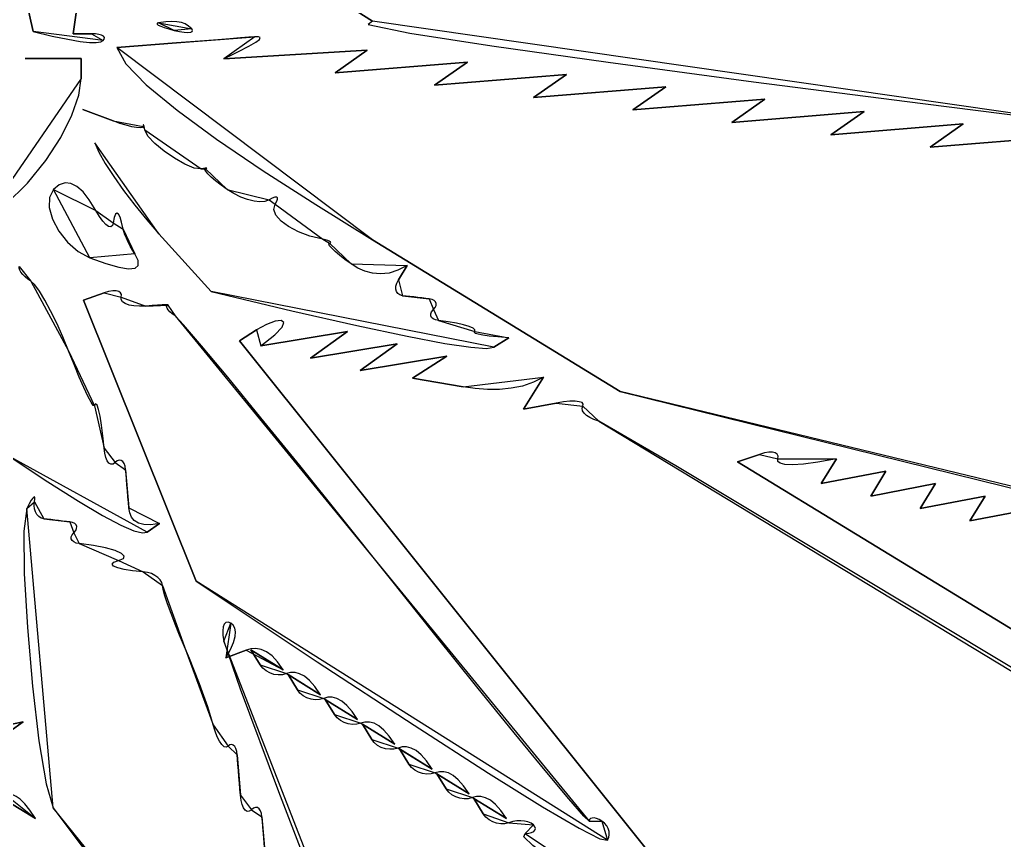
# Model space of a CAD drawing. Extents: x 0.3 to 49.4, y 16 to 54.1.
# Drawn here: x 41.019 to 44.131, y 24.698 to 27.29 of the extents above; entities that cross this region are included whole.
import ezdxf

# ---------------------------------------------------------------- set-up
doc = ezdxf.new("R2010")
doc.units = 0
doc.layers.get('0').update_dxf_attribs({"linetype": 'CONTINUOUS'})

msp = doc.modelspace()

# ---------------------------------------------------------------- linework, layer by layer
at = {"color": 178}
for points in [[(41.1879, 27.2457), (41.2187, 27.4611), (41.1879, 27.2457)], [(41.0364, 27.3669), (41.0614, 27.253), (41.0364, 27.3669)], [(42.0254, 27.3547), (42.1338, 27.286), (42.0254, 27.3547)], [(41.4582, 27.2803), (41.4536, 27.2788), (41.4533, 27.2763), (41.4572, 27.2732), (41.4648, 27.2695), (41.4758, 27.2654), (41.4901, 27.261), (41.5072, 27.2565), (41.4582, 27.2803)], [(41.5627, 27.261), (41.5528, 27.27), (41.5421, 27.2767), (41.5301, 27.2813), (41.5162, 27.2838), (41.5, 27.2845), (41.4808, 27.2833), (41.4582, 27.2803), (41.5627, 27.261)], [(41.5072, 27.2565), (41.5245, 27.2527), (41.5392, 27.2504), (41.5511, 27.2497), (41.5597, 27.2504), (41.5647, 27.2525), (41.5658, 27.2561), (41.5627, 27.261), (41.5072, 27.2565)], [(42.1338, 27.286), (42.1209, 27.2745), (42.2523, 27.2477), (42.5108, 27.2073), (42.8787, 27.1555), (43.3386, 27.0941), (43.8729, 27.0252), (44.4642, 26.9505), (42.1338, 27.286)], [(41.0614, 27.253), (41.122, 27.2385), (41.1713, 27.2282), (41.2103, 27.2216), (41.24, 27.2183), (41.2614, 27.2179), (41.2755, 27.22), (41.2834, 27.2242), (41.0614, 27.253)], [(41.2463, 27.2457), (41.1879, 27.2457), (41.2463, 27.2457)], [(41.2834, 27.2242), (41.2867, 27.2291), (41.2868, 27.2336), (41.2839, 27.2376), (41.2781, 27.2409), (41.2698, 27.2435), (41.2591, 27.2451), (41.2463, 27.2457), (41.2834, 27.2242)], [(41.7618, 27.2359), (41.7433, 27.2345), (41.7168, 27.2325), (41.6835, 27.2299), (41.6452, 27.227), (41.6032, 27.2237), (41.5592, 27.2203), (41.5145, 27.2168), (41.7618, 27.2359)], [(41.6639, 27.1669), (41.7102, 27.1892), (41.7436, 27.2064), (41.7654, 27.2192), (41.7768, 27.2281), (41.7792, 27.2335), (41.7737, 27.2359), (41.7618, 27.2359), (41.6639, 27.1669)], [(41.5145, 27.2168), (41.3261, 27.202), (41.5145, 27.2168)], [(41.3261, 27.202), (41.3543, 27.1509), (41.4193, 27.0842), (41.5165, 27.0042), (41.6412, 26.913), (41.7888, 26.8129), (41.9546, 26.7061), (42.134, 26.5947), (41.3261, 27.202)], [(41.2135, 27.1674), (41.0367, 27.1674), (41.2135, 27.1674)], [(41.2135, 27.1047), (41.2135, 27.1674), (41.2135, 27.1047)], [(42.1177, 27.1937), (41.6639, 27.1669), (42.1177, 27.1937)], [(42.0163, 27.1225), (42.1177, 27.1937), (42.0163, 27.1225)], [(42.4342, 27.1565), (42.0163, 27.1225), (42.4342, 27.1565)], [(42.3297, 27.0834), (42.4342, 27.1565), (42.3297, 27.0834)], [(40.8981, 26.6478), (40.9753, 26.7066), (41.0436, 26.7738), (41.1019, 26.8456), (41.1491, 26.9184), (41.1841, 26.9883), (41.2059, 27.0517), (41.2135, 27.1047), (40.8981, 26.6478)], [(42.7475, 27.1173), (42.3297, 27.0834), (42.7475, 27.1173)], [(42.643, 27.0442), (42.7475, 27.1173), (42.643, 27.0442)], [(43.0609, 27.0782), (42.643, 27.0442), (43.0609, 27.0782)], [(42.9563, 27.005), (43.0609, 27.0782), (42.9563, 27.005)], [(43.3742, 27.039), (42.9563, 27.005), (43.3742, 27.039)], [(43.2696, 26.9659), (43.3742, 27.039), (43.2696, 26.9659)], [(41.3141, 26.9705), (41.2189, 27.0067), (41.3141, 26.9705)], [(43.6875, 26.9998), (43.2696, 26.9659), (43.6875, 26.9998)], [(43.583, 26.9267), (43.6875, 26.9998), (43.583, 26.9267)], [(41.4093, 26.9529), (41.4068, 26.9496), (41.3996, 26.9484), (41.3883, 26.9493), (41.3735, 26.952), (41.3559, 26.9565), (41.3359, 26.9627), (41.3141, 26.9705), (41.4093, 26.9529)], [(41.4145, 26.9422), (41.4133, 26.9484), (41.4122, 26.9531), (41.4113, 26.9564), (41.4104, 26.9581), (41.4098, 26.9581), (41.4094, 26.9564), (41.4093, 26.9529), (41.4145, 26.9422)], [(44.0008, 26.9607), (43.583, 26.9267), (44.0008, 26.9607)], [(43.8963, 26.8876), (44.0008, 26.9607), (43.8963, 26.8876)], [(41.5932, 26.8188), (41.5711, 26.8214), (41.5416, 26.8334), (41.5083, 26.8522), (41.4753, 26.875), (41.4461, 26.8994), (41.4246, 26.9226), (41.4145, 26.9422), (41.5932, 26.8188)], [(44.3142, 26.9215), (43.8963, 26.8876), (44.3142, 26.9215)], [(41.2565, 26.901), (41.2694, 26.872), (41.2898, 26.836), (41.3164, 26.7948), (41.3478, 26.7502), (41.383, 26.7039), (41.4206, 26.6576), (41.4594, 26.6132), (41.2565, 26.901)], [(41.6062, 26.8195), (41.6096, 26.8204), (41.6111, 26.821), (41.6108, 26.8212), (41.6088, 26.8211), (41.6051, 26.8207), (41.5999, 26.8199), (41.5932, 26.8188), (41.6062, 26.8195)], [(41.6748, 26.7538), (41.6554, 26.7679), (41.6385, 26.7811), (41.6245, 26.793), (41.6138, 26.8032), (41.607, 26.8112), (41.6043, 26.8168), (41.6062, 26.8195), (41.6748, 26.7538)], [(41.2596, 26.6876), (41.2392, 26.7209), (41.2194, 26.7463), (41.2001, 26.7636), (41.1813, 26.773), (41.1627, 26.7744), (41.1445, 26.768), (41.1263, 26.7538), (41.2596, 26.6876)], [(41.1263, 26.7538), (41.1131, 26.7289), (41.1127, 26.6964), (41.1233, 26.6598), (41.1432, 26.6224), (41.1706, 26.5873), (41.2037, 26.558), (41.2409, 26.5377), (41.1263, 26.7538)], [(41.8071, 26.7207), (41.7944, 26.716), (41.7784, 26.7147), (41.7597, 26.7168), (41.7391, 26.7219), (41.7176, 26.7299), (41.6959, 26.7406), (41.6748, 26.7538), (41.8071, 26.7207)], [(41.8268, 26.7075), (41.8318, 26.7167), (41.834, 26.7235), (41.8335, 26.7279), (41.8306, 26.7299), (41.8251, 26.7294), (41.8172, 26.7264), (41.8071, 26.7207), (41.8268, 26.7075)], [(41.9772, 26.5964), (41.9363, 26.6066), (41.8998, 26.6203), (41.869, 26.6364), (41.845, 26.6541), (41.8291, 26.6725), (41.8226, 26.6906), (41.8268, 26.7075), (41.9772, 26.5964)], [(41.3149, 26.6484), (41.3121, 26.6396), (41.3071, 26.6359), (41.3002, 26.6373), (41.2916, 26.6433), (41.2818, 26.6539), (41.271, 26.6687), (41.2596, 26.6876), (41.3149, 26.6484)], [(41.3462, 26.6288), (41.3414, 26.6509), (41.3363, 26.6667), (41.3312, 26.6762), (41.3264, 26.6793), (41.3219, 26.6757), (41.318, 26.6655), (41.3149, 26.6484), (41.3462, 26.6288)], [(41.3828, 26.5505), (41.3756, 26.5625), (41.3686, 26.575), (41.3622, 26.5875), (41.3565, 26.5997), (41.3518, 26.6109), (41.3483, 26.6208), (41.3462, 26.6288), (41.3828, 26.5505)], [(41.4594, 26.6132), (41.6247, 26.4312), (41.4594, 26.6132)], [(41.9978, 26.5844), (42.001, 26.5856), (42.002, 26.5871), (42.0008, 26.5889), (41.9976, 26.5907), (41.9925, 26.5927), (41.9856, 26.5946), (41.9772, 26.5964), (41.9978, 26.5844)], [(42.0664, 26.5189), (42.047, 26.5329), (42.0301, 26.5461), (42.0161, 26.558), (42.0055, 26.5681), (41.9986, 26.5762), (41.9959, 26.5817), (41.9978, 26.5844), (42.0664, 26.5189)], [(42.134, 26.5947), (42.9171, 26.1158), (42.134, 26.5947)], [(41.2409, 26.5377), (41.2919, 26.5197), (41.3327, 26.5083), (41.3633, 26.5036), (41.3837, 26.5054), (41.3937, 26.5138), (41.3935, 26.5289), (41.3828, 26.5505), (41.2409, 26.5377)], [(41.0547, 26.4637), (41.0449, 26.4704), (41.0362, 26.4775), (41.0288, 26.4849), (41.0231, 26.4921), (41.0192, 26.4989), (41.0173, 26.5051), (41.0176, 26.5103), (41.0547, 26.4637)], [(42.2439, 26.5136), (42.2145, 26.4986), (42.1865, 26.4899), (42.1597, 26.487), (42.1344, 26.4891), (42.1103, 26.4956), (42.0877, 26.5057), (42.0664, 26.5189), (42.2439, 26.5136)], [(42.2159, 26.4684), (42.2439, 26.5136), (42.2159, 26.4684)], [(41.1737, 26.2439), (41.1553, 26.2887), (41.1362, 26.3312), (41.1171, 26.3702), (41.0986, 26.4043), (41.0816, 26.4321), (41.0667, 26.4524), (41.0547, 26.4637), (41.1737, 26.2439)], [(42.2294, 26.4183), (42.2207, 26.4206), (42.2141, 26.4251), (42.2097, 26.4313), (42.2076, 26.4391), (42.2079, 26.4481), (42.2106, 26.458), (42.2159, 26.4684), (42.2294, 26.4183)], [(41.2857, 26.4268), (41.2209, 26.4036), (41.2857, 26.4268)], [(41.3398, 26.414), (41.3405, 26.4216), (41.3379, 26.4274), (41.3322, 26.4313), (41.3238, 26.4333), (41.3131, 26.4333), (41.3002, 26.4311), (41.2857, 26.4268), (41.3398, 26.414)], [(41.6247, 26.4312), (41.8794, 26.3704), (42.0843, 26.3238), (42.2437, 26.2899), (42.3623, 26.2675), (42.4445, 26.2551), (42.4949, 26.2515), (42.518, 26.2552), (41.6247, 26.4312)], [(42.3133, 26.4085), (42.3026, 26.4098), (42.2905, 26.4112), (42.2777, 26.4127), (42.2647, 26.4142), (42.252, 26.4157), (42.24, 26.4171), (42.2294, 26.4183), (42.3133, 26.4085)], [(41.2209, 26.4036), (41.5764, 25.5165), (41.2209, 26.4036)], [(41.4181, 26.3854), (41.398, 26.3847), (41.3801, 26.3859), (41.3648, 26.3888), (41.3527, 26.3932), (41.3441, 26.399), (41.3397, 26.406), (41.3398, 26.414), (41.4181, 26.3854)], [(41.4876, 26.3878), (41.4897, 26.3887), (41.4871, 26.3892), (41.4802, 26.3893), (41.4694, 26.3889), (41.4552, 26.3881), (41.4379, 26.387), (41.4181, 26.3854), (41.4876, 26.3878)], [(41.5107, 26.3541), (41.5015, 26.3608), (41.494, 26.3672), (41.4884, 26.3731), (41.4848, 26.3784), (41.4834, 26.3827), (41.4843, 26.3859), (41.4876, 26.3878), (41.5107, 26.3541)], [(42.3264, 26.3743), (42.332, 26.3811), (42.335, 26.3876), (42.3354, 26.3937), (42.3334, 26.399), (42.329, 26.4034), (42.3223, 26.4066), (42.3133, 26.4085), (42.3264, 26.3743)], [(42.1864, 25.5292), (42.0406, 25.712), (41.9043, 25.8815), (41.7817, 26.0327), (41.6769, 26.1606), (41.5941, 26.2602), (41.5373, 26.3264), (41.5107, 26.3541), (42.1864, 25.5292)], [(42.3427, 26.34), (42.3331, 26.3419), (42.3257, 26.3451), (42.3207, 26.3495), (42.3181, 26.3548), (42.3182, 26.3609), (42.3209, 26.3674), (42.3264, 26.3743), (42.3427, 26.34)], [(41.7814, 26.26), (41.8251, 26.2941), (41.8482, 26.3185), (41.854, 26.3334), (41.8456, 26.3396), (41.8262, 26.3374), (41.799, 26.3273), (41.7672, 26.3099), (41.7814, 26.26)], [(42.457, 26.3046), (42.4578, 26.3099), (42.4518, 26.3154), (42.4397, 26.321), (42.422, 26.3264), (42.3995, 26.3316), (42.3729, 26.3361), (42.3427, 26.34), (42.457, 26.3046)], [(41.7672, 26.3099), (41.7138, 26.2761), (41.7672, 26.3099)], [(42.0555, 26.3056), (41.7814, 26.26), (42.0555, 26.3056)], [(41.938, 26.2208), (42.0555, 26.3056), (41.938, 26.2208)], [(42.5647, 26.2849), (42.5297, 26.2878), (42.5025, 26.2908), (42.4823, 26.2937), (42.4684, 26.2965), (42.46, 26.2993), (42.4564, 26.302), (42.457, 26.3046), (42.5647, 26.2849)], [(41.7138, 26.2761), (43.1773, 24.4489), (41.7138, 26.2761)], [(42.2122, 26.2664), (41.938, 26.2208), (42.2122, 26.2664)], [(42.0947, 26.1816), (42.2122, 26.2664), (42.0947, 26.1816)], [(42.518, 26.2552), (42.5647, 26.2849), (42.518, 26.2552)], [(41.2553, 26.0707), (41.2519, 26.0714), (41.2448, 26.0818), (41.2348, 26.101), (41.2221, 26.1278), (41.2074, 26.1613), (41.1911, 26.2004), (41.1737, 26.2439), (41.2553, 26.0707)], [(42.3688, 26.2273), (42.0947, 26.1816), (42.3688, 26.2273)], [(42.2607, 26.1577), (42.3688, 26.2273), (42.2607, 26.1577)], [(42.421, 26.1306), (42.2607, 26.1577), (42.421, 26.1306)], [(42.6747, 26.1612), (42.6425, 26.1446), (42.6082, 26.1329), (42.5722, 26.1257), (42.5351, 26.1223), (42.4972, 26.1223), (42.459, 26.1252), (42.421, 26.1306), (42.6747, 26.1612)], [(42.6118, 26.0594), (42.6747, 26.1612), (42.6118, 26.0594)], [(42.9171, 26.1158), (44.215, 25.7955), (45.2466, 25.5423), (46.0364, 25.3497), (46.6089, 25.2117), (46.9888, 25.1219), (47.2004, 25.0744), (47.2683, 25.0627), (42.9171, 26.1158)], [(41.2858, 25.9369), (41.2822, 25.9755), (41.2779, 26.0094), (41.2733, 26.0374), (41.2684, 26.0586), (41.2637, 26.0719), (41.2592, 26.0763), (41.2553, 26.0707), (41.2858, 25.9369)], [(42.7143, 26.079), (42.6118, 26.0594), (42.7143, 26.079)], [(42.7989, 26.0695), (42.8003, 26.0756), (42.7963, 26.0803), (42.7875, 26.0833), (42.7744, 26.0848), (42.7575, 26.0846), (42.7373, 26.0827), (42.7143, 26.079), (42.7989, 26.0695)], [(42.849, 26.0216), (42.834, 26.0267), (42.821, 26.0329), (42.8105, 26.0398), (42.8027, 26.0472), (42.798, 26.0548), (42.7966, 26.0624), (42.7989, 26.0695), (42.849, 26.0216)], [(47.0001, 23.5082), (46.7573, 23.6614), (46.1646, 24.0244), (45.3618, 24.5126), (44.4889, 25.0411), (43.6858, 25.5253), (43.0926, 25.8804), (42.849, 26.0216), (47.0001, 23.5082)], [(41.3209, 25.8909), (41.3141, 25.8863), (41.3075, 25.8858), (41.3014, 25.8893), (41.296, 25.8964), (41.2914, 25.9069), (41.288, 25.9205), (41.2858, 25.9369), (41.3209, 25.8909)], [(43.4149, 25.9029), (43.4157, 25.9109), (43.4128, 25.9171), (43.4067, 25.9213), (43.3978, 25.9234), (43.3862, 25.9235), (43.3725, 25.9213), (43.357, 25.9168), (43.4149, 25.9029)], [(40.9891, 25.909), (41.1082, 25.8302), (41.2048, 25.7692), (41.2811, 25.7242), (41.339, 25.6935), (41.3804, 25.6756), (41.4075, 25.6687), (41.4222, 25.6711), (40.9891, 25.909)], [(41.3541, 25.8681), (41.3524, 25.8792), (41.3493, 25.8879), (41.3451, 25.8941), (41.3399, 25.8976), (41.334, 25.8984), (41.3276, 25.8962), (41.3209, 25.8909), (41.3541, 25.8681)], [(43.357, 25.9168), (43.2877, 25.8929), (43.357, 25.9168)], [(43.2877, 25.8929), (47.0295, 23.6115), (43.2877, 25.8929)], [(43.6002, 25.9027), (43.5416, 25.8925), (43.4957, 25.8864), (43.4613, 25.884), (43.4372, 25.885), (43.4222, 25.8887), (43.4152, 25.8949), (43.4149, 25.9029), (43.6002, 25.9027)], [(43.5517, 25.8244), (43.6002, 25.9027), (43.5517, 25.8244)], [(41.3642, 25.7476), (41.3627, 25.7647), (41.3611, 25.783), (41.3595, 25.8019), (41.358, 25.8205), (41.3565, 25.8383), (41.3552, 25.8544), (41.3541, 25.8681), (41.3642, 25.7476)], [(43.7568, 25.8636), (43.5517, 25.8244), (43.7568, 25.8636)], [(43.7084, 25.7852), (43.7568, 25.8636), (43.7084, 25.7852)], [(43.9135, 25.8244), (43.7084, 25.7852), (43.9135, 25.8244)], [(43.8651, 25.746), (43.9135, 25.8244), (43.8651, 25.746)], [(41.0663, 25.7672), (41.0676, 25.7765), (41.0671, 25.7815), (41.0648, 25.7824), (41.0611, 25.7791), (41.0559, 25.772), (41.0495, 25.761), (41.0421, 25.7463), (41.0663, 25.7672)], [(41.096, 25.7133), (41.0873, 25.7158), (41.0797, 25.7205), (41.0736, 25.7272), (41.069, 25.7355), (41.0661, 25.7452), (41.0652, 25.7559), (41.0663, 25.7672), (41.096, 25.7133)], [(44.0702, 25.7852), (43.8651, 25.746), (44.0702, 25.7852)], [(44.0217, 25.7069), (44.0702, 25.7852), (44.0217, 25.7069)], [(41.0421, 25.7463), (41.0326, 25.6748), (41.0338, 25.541), (41.0436, 25.3695), (41.0598, 25.185), (41.0802, 25.0122), (41.1027, 24.8757), (41.125, 24.8002), (41.0421, 25.7463)], [(41.461, 25.6987), (41.4336, 25.6946), (41.4116, 25.6951), (41.3943, 25.6997), (41.3815, 25.7077), (41.3725, 25.7188), (41.3669, 25.7322), (41.3642, 25.7476), (41.461, 25.6987)], [(44.2268, 25.7461), (44.0217, 25.7069), (44.2268, 25.7461)], [(41.1776, 25.7035), (41.1668, 25.7048), (41.1549, 25.7062), (41.1424, 25.7077), (41.1298, 25.7092), (41.1175, 25.7107), (41.106, 25.7121), (41.096, 25.7133), (41.1776, 25.7035)], [(41.1906, 25.6693), (41.1962, 25.6761), (41.1992, 25.6827), (41.1996, 25.6887), (41.1976, 25.694), (41.1932, 25.6984), (41.1865, 25.7016), (41.1776, 25.7035), (41.1906, 25.6693)], [(41.4222, 25.6711), (41.461, 25.6987), (41.4222, 25.6711)], [(41.2069, 25.635), (41.1973, 25.6369), (41.1899, 25.6402), (41.1849, 25.6445), (41.1823, 25.6499), (41.1824, 25.6559), (41.1851, 25.6624), (41.1906, 25.6693), (41.2069, 25.635)], [(41.331, 25.5812), (41.3471, 25.5878), (41.3499, 25.5956), (41.3406, 25.6042), (41.3205, 25.613), (41.2906, 25.6214), (41.2524, 25.6289), (41.2069, 25.635), (41.331, 25.5812)], [(41.4093, 25.5458), (41.3762, 25.5489), (41.3491, 25.5532), (41.3289, 25.5584), (41.3161, 25.5641), (41.3117, 25.5701), (41.3164, 25.5759), (41.331, 25.5812), (41.4093, 25.5458)], [(41.4704, 25.5028), (41.4683, 25.5118), (41.4634, 25.5203), (41.456, 25.5281), (41.4465, 25.5347), (41.4353, 25.5401), (41.4228, 25.5438), (41.4093, 25.5458), (41.4704, 25.5028)], [(41.5764, 25.5165), (41.9597, 25.2617), (42.2653, 25.0612), (42.5003, 24.9102), (42.6718, 24.8034), (42.7869, 24.7358), (42.8529, 24.7023), (42.8767, 24.6979), (41.5764, 25.5165)], [(42.8192, 24.758), (42.8024, 24.7735), (42.7547, 24.8284), (42.6797, 24.918), (42.5816, 25.0376), (42.464, 25.1825), (42.331, 25.3479), (42.1864, 25.5292), (42.8192, 24.758)], [(41.5401, 25.3093), (41.5246, 25.3456), (41.5103, 25.381), (41.4975, 25.4143), (41.4867, 25.4443), (41.4783, 25.4699), (41.4727, 25.4897), (41.4704, 25.5028), (41.5401, 25.3093)], [(41.6861, 25.3837), (41.6778, 25.387), (41.671, 25.3859), (41.6658, 25.3808), (41.6624, 25.372), (41.6608, 25.3597), (41.6613, 25.3444), (41.6639, 25.3264), (41.6861, 25.3837)], [(41.6706, 25.2741), (41.6855, 25.3005), (41.6954, 25.3228), (41.7006, 25.3412), (41.7017, 25.3562), (41.6994, 25.368), (41.694, 25.3771), (41.6861, 25.3837), (41.6706, 25.2741)], [(41.6305, 25.0627), (41.6235, 25.0879), (41.6135, 25.1189), (41.6012, 25.1543), (41.5872, 25.1925), (41.572, 25.2321), (41.5561, 25.2716), (41.5401, 25.3093), (41.6305, 25.0627)], [(41.6639, 25.3264), (41.7156, 25.1763), (41.8375, 24.852), (42.0026, 24.4225), (42.1842, 23.9567), (42.3554, 23.5235), (42.4892, 23.1917), (42.5589, 23.0303), (41.6639, 25.3264)], [(41.7345, 25.2986), (41.6706, 25.2741), (41.7345, 25.2986)], [(41.8522, 25.2361), (41.8344, 25.2615), (41.8168, 25.2804), (41.7995, 25.2933), (41.7825, 25.3009), (41.7659, 25.3039), (41.7499, 25.303), (41.7345, 25.2986), (41.8522, 25.2361)], [(41.7793, 25.2516), (41.7497, 25.2995), (41.7793, 25.2516)], [(41.7497, 25.2995), (41.8522, 25.2361), (41.7497, 25.2995)], [(41.8624, 25.2243), (41.8494, 25.2209), (41.8359, 25.2202), (41.8224, 25.222), (41.8095, 25.2263), (41.7977, 25.2327), (41.7874, 25.2412), (41.7793, 25.2516), (41.8624, 25.2243)], [(41.9697, 25.1578), (41.9522, 25.1833), (41.9354, 25.2025), (41.9192, 25.2158), (41.9039, 25.2241), (41.8893, 25.2278), (41.8754, 25.2277), (41.8624, 25.2243), (41.9697, 25.1578)], [(41.8968, 25.1733), (41.8672, 25.2212), (41.8968, 25.1733)], [(41.8672, 25.2212), (41.9697, 25.1578), (41.8672, 25.2212)], [(41.9799, 25.146), (41.9669, 25.1425), (41.9534, 25.1418), (41.9399, 25.1437), (41.927, 25.1479), (41.9152, 25.1544), (41.9049, 25.1629), (41.8968, 25.1733), (41.9799, 25.146)], [(42.0872, 25.0795), (42.0697, 25.105), (42.0528, 25.1241), (42.0367, 25.1375), (42.0214, 25.1458), (42.0067, 25.1495), (41.9929, 25.1494), (41.9799, 25.146), (42.0872, 25.0795)], [(42.0143, 25.095), (41.9847, 25.1429), (42.0143, 25.095)], [(41.9847, 25.1429), (42.0872, 25.0795), (41.9847, 25.1429)], [(42.0974, 25.0676), (42.0844, 25.0642), (42.0709, 25.0635), (42.0574, 25.0654), (42.0445, 25.0696), (42.0327, 25.0761), (42.0224, 25.0846), (42.0143, 25.095), (42.0974, 25.0676)], [(41.0302, 25.072), (40.9484, 25.0555), (41.0302, 25.072)], [(40.9889, 25.0429), (41.0302, 25.072), (40.9889, 25.0429)], [(41.6781, 24.9948), (41.6719, 24.9917), (41.665, 24.9935), (41.6577, 24.9999), (41.6504, 25.0105), (41.6432, 25.0247), (41.6365, 25.0422), (41.6305, 25.0627), (41.6781, 24.9948)], [(42.2047, 25.0012), (42.1872, 25.0267), (42.1703, 25.0458), (42.1542, 25.0592), (42.1389, 25.0674), (42.1242, 25.0712), (42.1104, 25.071), (42.0974, 25.0676), (42.2047, 25.0012)], [(42.1318, 25.0166), (42.1022, 25.0645), (42.1318, 25.0166)], [(42.1022, 25.0645), (42.2047, 25.0012), (42.1022, 25.0645)], [(42.2149, 24.9893), (42.2019, 24.9859), (42.1884, 24.9852), (42.1749, 24.987), (42.162, 24.9913), (42.1502, 24.9977), (42.1399, 25.0062), (42.1318, 25.0166), (42.2149, 24.9893)], [(41.7066, 24.9673), (41.705, 24.9785), (41.7023, 24.9876), (41.6986, 24.9943), (41.6942, 24.9986), (41.6892, 25.0002), (41.6837, 24.999), (41.6781, 24.9948), (41.7066, 24.9673)], [(42.3222, 24.9228), (42.3047, 24.9483), (42.2878, 24.9675), (42.2717, 24.9809), (42.2564, 24.9891), (42.2417, 24.9929), (42.2279, 24.9927), (42.2149, 24.9893), (42.3222, 24.9228)], [(42.2492, 24.9383), (42.2197, 24.9862), (42.2492, 24.9383)], [(42.2197, 24.9862), (42.3222, 24.9228), (42.2197, 24.9862)], [(41.7166, 24.8403), (41.7152, 24.8588), (41.7136, 24.8785), (41.712, 24.8986), (41.7104, 24.9183), (41.709, 24.9368), (41.7077, 24.9534), (41.7066, 24.9673), (41.7166, 24.8403)], [(42.3324, 24.911), (42.3194, 24.9075), (42.3059, 24.9068), (42.2924, 24.9087), (42.2795, 24.9129), (42.2677, 24.9194), (42.2574, 24.9279), (42.2492, 24.9383), (42.3324, 24.911)], [(42.4397, 24.8445), (42.4222, 24.87), (42.4053, 24.8891), (42.3892, 24.9025), (42.3738, 24.9108), (42.3592, 24.9145), (42.3454, 24.9144), (42.3324, 24.911), (42.4397, 24.8445)], [(42.3667, 24.86), (42.3371, 24.9079), (42.3667, 24.86)], [(42.3371, 24.9079), (42.4397, 24.8445), (42.3371, 24.9079)], [(40.9662, 24.8296), (41.0689, 24.7662), (40.9662, 24.8296)], [(41.0689, 24.7662), (41.0511, 24.7931), (41.0351, 24.8134), (41.021, 24.8277), (41.0085, 24.8366), (40.9976, 24.8409), (40.9881, 24.8411), (40.9799, 24.8379), (41.0689, 24.7662)], [(41.7517, 24.7943), (41.7449, 24.7896), (41.7383, 24.7892), (41.7322, 24.7927), (41.7268, 24.7998), (41.7222, 24.8103), (41.7188, 24.8239), (41.7166, 24.8403), (41.7517, 24.7943)], [(42.4499, 24.8326), (42.4369, 24.8292), (42.4234, 24.8285), (42.4099, 24.8304), (42.397, 24.8346), (42.3852, 24.8411), (42.3749, 24.8496), (42.3667, 24.86), (42.4499, 24.8326)], [(42.5572, 24.7662), (42.5397, 24.7917), (42.5228, 24.8108), (42.5067, 24.8242), (42.4913, 24.8324), (42.4767, 24.8362), (42.4629, 24.836), (42.4499, 24.8326), (42.5572, 24.7662)], [(42.4842, 24.7816), (42.4546, 24.8295), (42.4842, 24.7816)], [(42.4546, 24.8295), (42.5572, 24.7662), (42.4546, 24.8295)], [(41.125, 24.8002), (41.2057, 24.6916), (41.3786, 24.472), (41.6059, 24.188), (41.8496, 23.8867), (42.0719, 23.6147), (42.235, 23.419), (42.3008, 23.3463), (41.125, 24.8002)], [(41.7849, 24.7714), (41.7832, 24.7825), (41.7801, 24.7913), (41.7759, 24.7975), (41.7708, 24.801), (41.7649, 24.8017), (41.7584, 24.7996), (41.7517, 24.7943), (41.7849, 24.7714)], [(41.8009, 24.5778), (41.7973, 24.6216), (41.7941, 24.6592), (41.7914, 24.6911), (41.7892, 24.7178), (41.7874, 24.7398), (41.786, 24.7575), (41.7849, 24.7714), (41.8009, 24.5778)], [(42.5648, 24.7533), (42.5524, 24.7501), (42.5394, 24.7496), (42.5264, 24.7517), (42.514, 24.7561), (42.5024, 24.7626), (42.4924, 24.7712), (42.4842, 24.7816), (42.5648, 24.7533)], [(42.859, 24.7583), (42.8499, 24.7633), (42.8416, 24.7665), (42.8342, 24.7682), (42.828, 24.7681), (42.8233, 24.7664), (42.8203, 24.7631), (42.8192, 24.758), (42.859, 24.7583)], [(42.6424, 24.7462), (42.635, 24.7518), (42.6255, 24.7559), (42.6145, 24.7585), (42.6025, 24.7596), (42.5899, 24.7592), (42.5771, 24.7571), (42.5648, 24.7533), (42.6424, 24.7462)], [(42.6169, 24.7193), (42.6281, 24.72), (42.6371, 24.7221), (42.6436, 24.7253), (42.6476, 24.7295), (42.6488, 24.7345), (42.6471, 24.7401), (42.6424, 24.7462), (42.6169, 24.7193)], [(42.8767, 24.6979), (42.8807, 24.7067), (42.8824, 24.7161), (42.8818, 24.7257), (42.879, 24.735), (42.8742, 24.7438), (42.8676, 24.7517), (42.859, 24.7583), (42.8767, 24.6979)], [(42.9171, 24.5184), (42.8761, 24.5324), (42.8181, 24.5622), (42.753, 24.6013), (42.6906, 24.643), (42.6406, 24.681), (42.6128, 24.7086), (42.6169, 24.7193), (42.9171, 24.5184)]]:
    msp.add_lwpolyline(points, dxfattribs=at)

doc.saveas('drawing.dxf')
